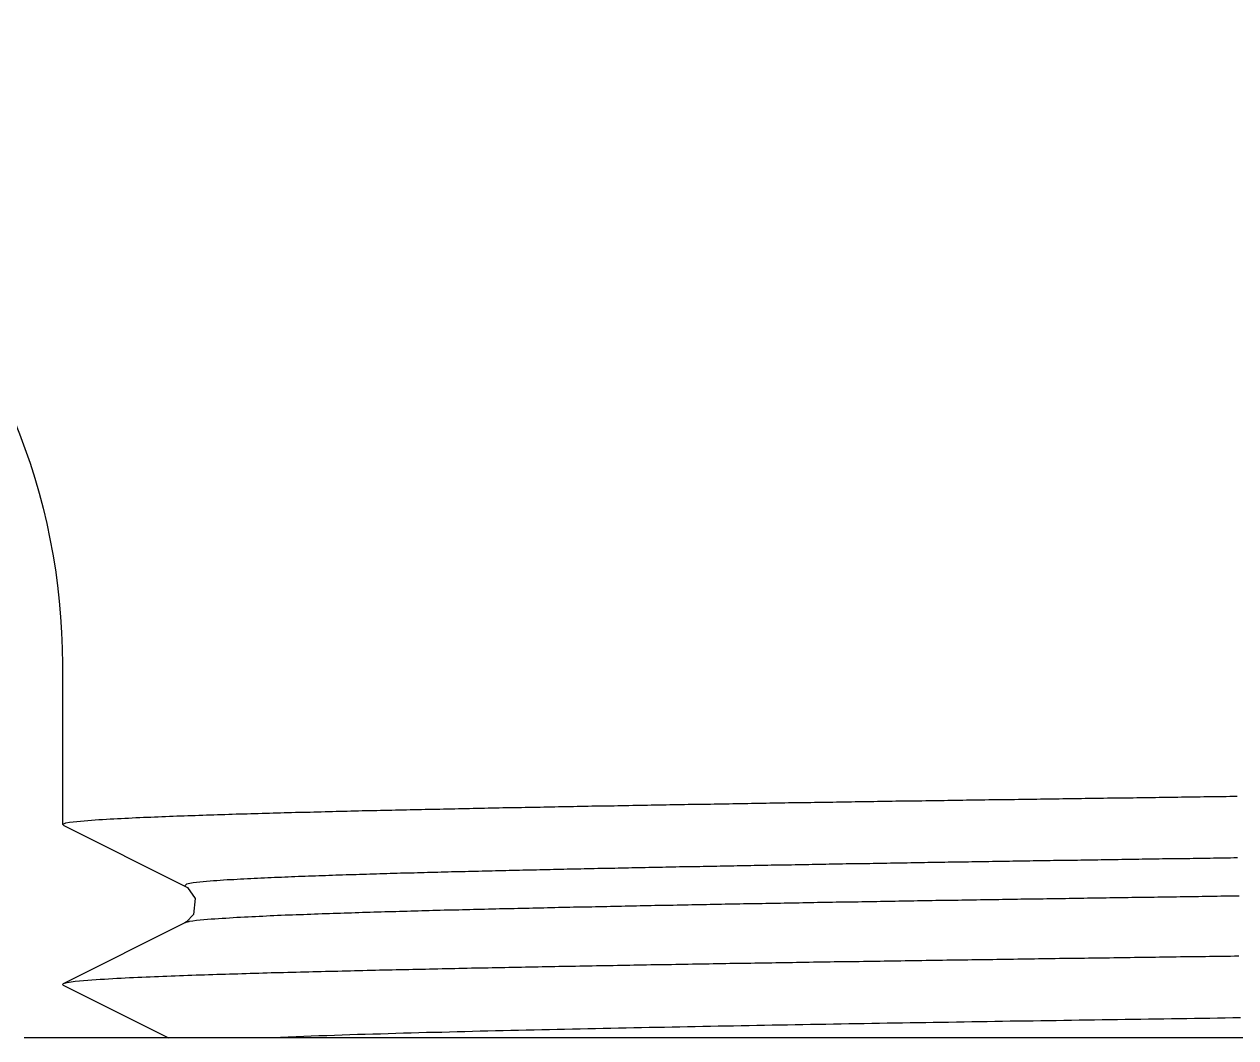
# Model space of a CAD drawing. Header units: millimetres. Extents: x 2213 to 82676, y 1050 to 28650.
# Drawn here: x 32462.43 to 32474.09, y 3436.93 to 3446.68 of the extents above; entities that cross this region are included whole.
import ezdxf

# ---------------------------------------------------------------- set-up
doc = ezdxf.new("R2010")
doc.units = ezdxf.units.MM
doc.header["$LTSCALE"] = 200
doc.linetypes.add('DASHED', pattern=[0.75, 0.5, -0.25])
doc.layers.add('A-FIX', color=5, linetype='Continuous')

# ---------------------------------------------------------------- blocks, each defined once
blk = doc.blocks.new('대변기 정면도')
at = {"linetype": 'Continuous'}
for p, q in [((15004.493, 31253.318), (15004.493, 31251.778)), ((15004.487, 31251.772), (15003.314, 31251.185)), ((15003.314, 31250.831), (15004.487, 31250.244)), ((15004.487, 31250.232), (15003.472, 31249.725)), ((15004.487, 31250.244), (15004.493, 31250.238)), ((15004.493, 31250.238), (15004.487, 31250.232)), ((14963.063, 31249.725), (15004.861, 31249.725))]:
    blk.add_line(p, q, dxfattribs=at)
for points in [[(15004.493, 31251.778), (15004.461, 31251.792), (15004.426, 31251.798), (15004.39, 31251.803), (15004.354, 31251.807), (15004.319, 31251.81), (15004.284, 31251.813), (15004.248, 31251.816), (15004.213, 31251.819), (15004.177, 31251.821), (15004.141, 31251.824), (15004.106, 31251.826), (15004.07, 31251.828), (15004.034, 31251.83), (15003.999, 31251.832), (15003.963, 31251.834), (15003.927, 31251.836), (15003.892, 31251.838), (15003.856, 31251.839), (15003.821, 31251.841), (15003.785, 31251.843), (15003.749, 31251.844), (15003.714, 31251.846), (15003.678, 31251.847), (15003.642, 31251.849), (15003.607, 31251.85), (15003.571, 31251.852), (15003.535, 31251.853), (15003.5, 31251.855), (15003.464, 31251.856), (15003.428, 31251.857), (15003.393, 31251.859), (15003.357, 31251.86), (15003.321, 31251.861), (15003.286, 31251.863), (15003.25, 31251.864), (15003.214, 31251.865), (15003.179, 31251.866), (15003.143, 31251.868), (15003.107, 31251.869), (15003.072, 31251.87), (15003.036, 31251.871), (15003, 31251.872), (15002.965, 31251.873), (15002.929, 31251.874), (15002.893, 31251.876), (15002.858, 31251.877), (15002.822, 31251.878), (15002.786, 31251.879), (15002.751, 31251.88), (15002.715, 31251.881), (15002.679, 31251.882), (15002.644, 31251.883), (15002.608, 31251.884), (15002.572, 31251.885), (15002.537, 31251.886), (15002.501, 31251.887), (15002.465, 31251.888), (15002.43, 31251.889), (15002.394, 31251.89), (15002.358, 31251.891), (15002.323, 31251.892), (15002.287, 31251.893), (15002.251, 31251.894), (15002.216, 31251.895), (15002.18, 31251.896), (15002.144, 31251.897), (15002.109, 31251.897), (15002.073, 31251.898), (15002.037, 31251.899), (15002.002, 31251.9), (15001.966, 31251.901), (15001.93, 31251.902), (15001.895, 31251.903), (15001.859, 31251.904), (15001.823, 31251.905), (15001.788, 31251.905), (15001.752, 31251.906), (15001.716, 31251.907), (15001.681, 31251.908), (15001.645, 31251.909), (15001.609, 31251.91), (15001.574, 31251.91), (15001.538, 31251.911), (15001.502, 31251.912), (15001.467, 31251.913), (15001.431, 31251.914), (15001.395, 31251.915), (15001.36, 31251.915), (15001.324, 31251.916), (15001.288, 31251.917), (15001.253, 31251.918), (15001.217, 31251.919), (15001.181, 31251.919), (15001.146, 31251.92), (15001.11, 31251.921), (15001.074, 31251.922), (15001.039, 31251.922), (15001.003, 31251.923), (15000.967, 31251.924), (15000.932, 31251.925), (15000.896, 31251.925), (15000.86, 31251.926), (15000.825, 31251.927), (15000.789, 31251.928), (15000.753, 31251.928), (15000.717, 31251.929), (15000.682, 31251.93), (15000.646, 31251.931), (15000.61, 31251.931), (15000.575, 31251.932), (15000.539, 31251.933), (15000.503, 31251.934), (15000.468, 31251.934), (15000.432, 31251.935), (15000.396, 31251.936), (15000.361, 31251.936), (15000.325, 31251.937), (15000.289, 31251.938), (15000.254, 31251.939), (15000.218, 31251.939), (15000.182, 31251.94), (15000.147, 31251.941), (15000.111, 31251.941), (15000.075, 31251.942), (15000.04, 31251.943), (15000.004, 31251.943), (14999.968, 31251.944), (14999.933, 31251.945), (14999.897, 31251.945), (14999.861, 31251.946), (14999.826, 31251.947), (14999.79, 31251.947), (14999.754, 31251.948), (14999.719, 31251.949), (14999.683, 31251.949), (14999.647, 31251.95), (14999.612, 31251.951), (14999.576, 31251.951), (14999.54, 31251.952), (14999.504, 31251.953), (14999.469, 31251.953), (14999.433, 31251.954), (14999.397, 31251.955), (14999.362, 31251.955), (14999.326, 31251.956), (14999.29, 31251.957), (14999.255, 31251.957), (14999.219, 31251.958), (14999.183, 31251.958), (14999.148, 31251.959), (14999.112, 31251.96), (14999.076, 31251.96), (14999.041, 31251.961), (14999.005, 31251.962), (14998.969, 31251.962), (14998.934, 31251.963), (14998.898, 31251.963), (14998.862, 31251.964), (14998.827, 31251.965), (14998.791, 31251.965), (14998.755, 31251.966), (14998.72, 31251.967), (14998.684, 31251.967), (14998.648, 31251.968), (14998.613, 31251.968), (14998.577, 31251.969), (14998.541, 31251.97), (14998.506, 31251.97), (14998.47, 31251.971), (14998.434, 31251.971), (14998.398, 31251.972), (14998.363, 31251.973), (14998.327, 31251.973), (14998.291, 31251.974), (14998.256, 31251.974), (14998.22, 31251.975), (14998.184, 31251.976), (14998.149, 31251.976), (14998.113, 31251.977), (14998.077, 31251.977), (14998.042, 31251.978), (14998.006, 31251.979), (14997.97, 31251.979), (14997.935, 31251.98), (14997.899, 31251.98), (14997.863, 31251.981), (14997.828, 31251.981), (14997.792, 31251.982), (14997.756, 31251.983), (14997.721, 31251.983), (14997.685, 31251.984), (14997.649, 31251.984), (14997.614, 31251.985), (14997.578, 31251.985), (14997.542, 31251.986), (14997.507, 31251.987), (14997.471, 31251.987), (14997.435, 31251.988), (14997.4, 31251.988), (14997.364, 31251.989), (14997.328, 31251.989), (14997.292, 31251.99), (14997.257, 31251.991), (14997.221, 31251.991), (14997.185, 31251.992), (14997.15, 31251.992), (14997.114, 31251.993), (14997.078, 31251.993), (14997.043, 31251.994), (14997.007, 31251.994), (14996.971, 31251.995), (14996.936, 31251.995), (14996.9, 31251.996), (14996.864, 31251.997), (14996.829, 31251.997), (14996.793, 31251.998), (14996.757, 31251.998), (14996.722, 31251.999), (14996.686, 31251.999), (14996.65, 31252), (14996.615, 31252), (14996.579, 31252.001), (14996.543, 31252.001), (14996.508, 31252.002), (14996.472, 31252.003), (14996.436, 31252.003), (14996.4, 31252.004), (14996.365, 31252.004), (14996.329, 31252.005), (14996.293, 31252.005), (14996.258, 31252.006), (14996.222, 31252.006), (14996.186, 31252.007), (14996.151, 31252.007), (14996.115, 31252.008), (14996.079, 31252.008), (14996.044, 31252.009), (14996.008, 31252.009), (14995.972, 31252.01), (14995.937, 31252.011), (14995.901, 31252.011), (14995.865, 31252.012), (14995.83, 31252.012), (14995.794, 31252.013), (14995.758, 31252.013), (14995.723, 31252.014), (14995.687, 31252.014), (14995.651, 31252.015), (14995.616, 31252.015), (14995.58, 31252.016), (14995.544, 31252.016), (14995.509, 31252.017), (14995.473, 31252.017), (14995.437, 31252.018), (14995.401, 31252.018), (14995.366, 31252.019), (14995.33, 31252.019), (14995.294, 31252.02), (14995.259, 31252.02), (14995.223, 31252.021), (14995.187, 31252.021), (14995.152, 31252.022), (14995.116, 31252.022), (14995.08, 31252.023), (14995.045, 31252.023), (14995.009, 31252.024), (14994.973, 31252.024), (14994.938, 31252.025), (14994.902, 31252.025), (14994.866, 31252.026), (14994.831, 31252.026), (14994.795, 31252.027), (14994.759, 31252.027), (14994.724, 31252.028), (14994.688, 31252.028), (14994.652, 31252.029), (14994.617, 31252.029), (14994.581, 31252.03), (14994.545, 31252.03), (14994.509, 31252.031), (14994.474, 31252.031), (14994.438, 31252.032), (14994.402, 31252.032), (14994.367, 31252.033), (14994.331, 31252.033), (14994.295, 31252.034), (14994.26, 31252.034), (14994.224, 31252.035), (14994.188, 31252.035), (14994.153, 31252.036), (14994.117, 31252.036), (14994.081, 31252.037), (14994.046, 31252.037), (14994.01, 31252.038), (14993.974, 31252.038), (14993.939, 31252.039), (14993.903, 31252.039), (14993.867, 31252.04), (14993.832, 31252.04), (14993.796, 31252.041), (14993.76, 31252.041), (14993.725, 31252.042), (14993.689, 31252.042), (14993.653, 31252.043), (14993.618, 31252.043), (14993.582, 31252.044), (14993.546, 31252.044), (14993.51, 31252.045), (14993.475, 31252.045), (14993.439, 31252.046), (14993.403, 31252.046), (14993.368, 31252.047), (14993.332, 31252.047), (14993.296, 31252.047), (14993.261, 31252.048), (14993.225, 31252.048), (14993.189, 31252.049)], [(15003.314, 31251.185), (15003.289, 31251.17), (15003.216, 31251.065), (15003.233, 31250.911), (15003.298, 31250.84), (15003.314, 31250.83)], [(15003.274, 31250.842), (15003.274, 31250.842), (15003.275, 31250.841), (15003.275, 31250.841), (15003.275, 31250.841), (15003.275, 31250.841), (15003.276, 31250.841), (15003.276, 31250.841), (15003.276, 31250.841), (15003.276, 31250.841), (15003.277, 31250.841), (15003.277, 31250.841), (15003.277, 31250.841), (15003.277, 31250.841), (15003.278, 31250.841), (15003.278, 31250.841), (15003.278, 31250.841), (15003.278, 31250.841), (15003.279, 31250.841), (15003.279, 31250.841), (15003.279, 31250.841), (15003.279, 31250.841), (15003.28, 31250.84), (15003.28, 31250.84), (15003.28, 31250.84), (15003.281, 31250.84), (15003.281, 31250.84), (15003.281, 31250.84), (15003.281, 31250.84), (15003.282, 31250.84), (15003.282, 31250.84), (15003.282, 31250.84), (15003.282, 31250.84), (15003.283, 31250.84), (15003.283, 31250.84), (15003.283, 31250.84), (15003.283, 31250.84), (15003.284, 31250.84), (15003.284, 31250.84), (15003.284, 31250.84), (15003.284, 31250.84), (15003.285, 31250.839), (15003.285, 31250.839), (15003.285, 31250.839), (15003.285, 31250.839), (15003.286, 31250.839), (15003.286, 31250.839), (15003.286, 31250.839), (15003.286, 31250.839), (15003.287, 31250.839), (15003.287, 31250.839), (15003.287, 31250.839), (15003.287, 31250.839), (15003.288, 31250.839), (15003.288, 31250.839), (15003.288, 31250.839), (15003.288, 31250.839), (15003.289, 31250.839), (15003.289, 31250.839), (15003.289, 31250.839), (15003.289, 31250.838), (15003.29, 31250.838), (15003.29, 31250.838), (15003.29, 31250.838), (15003.29, 31250.838), (15003.291, 31250.838), (15003.291, 31250.838), (15003.291, 31250.838), (15003.291, 31250.838), (15003.292, 31250.838), (15003.292, 31250.838), (15003.292, 31250.838), (15003.293, 31250.838), (15003.293, 31250.838), (15003.293, 31250.838), (15003.293, 31250.838), (15003.294, 31250.838), (15003.294, 31250.838), (15003.294, 31250.837), (15003.294, 31250.837), (15003.295, 31250.837), (15003.295, 31250.837), (15003.295, 31250.837), (15003.295, 31250.837), (15003.296, 31250.837), (15003.296, 31250.837), (15003.296, 31250.837), (15003.296, 31250.837), (15003.297, 31250.837), (15003.297, 31250.837), (15003.297, 31250.837), (15003.297, 31250.837), (15003.298, 31250.837), (15003.298, 31250.837), (15003.298, 31250.836), (15003.298, 31250.836), (15003.299, 31250.836), (15003.299, 31250.836), (15003.299, 31250.836), (15003.299, 31250.836), (15003.3, 31250.836), (15003.3, 31250.836), (15003.3, 31250.836), (15003.3, 31250.836), (15003.301, 31250.836), (15003.301, 31250.836), (15003.301, 31250.836), (15003.301, 31250.836), (15003.302, 31250.836), (15003.302, 31250.835), (15003.302, 31250.835), (15003.302, 31250.835), (15003.303, 31250.835), (15003.303, 31250.835), (15003.303, 31250.835), (15003.303, 31250.835), (15003.304, 31250.835), (15003.304, 31250.835), (15003.304, 31250.835), (15003.304, 31250.835), (15003.305, 31250.835), (15003.305, 31250.835), (15003.305, 31250.834), (15003.305, 31250.834), (15003.306, 31250.834), (15003.306, 31250.834), (15003.306, 31250.834), (15003.306, 31250.834), (15003.307, 31250.834), (15003.307, 31250.834), (15003.307, 31250.834), (15003.307, 31250.834), (15003.308, 31250.834), (15003.308, 31250.834), (15003.308, 31250.833), (15003.308, 31250.833), (15003.309, 31250.833), (15003.309, 31250.833), (15003.309, 31250.833), (15003.309, 31250.833), (15003.31, 31250.833), (15003.31, 31250.833), (15003.31, 31250.833), (15003.31, 31250.833), (15003.31, 31250.832), (15003.311, 31250.832), (15003.311, 31250.832), (15003.311, 31250.832), (15003.311, 31250.832), (15003.312, 31250.832), (15003.312, 31250.832), (15003.312, 31250.832), (15003.312, 31250.832), (15003.313, 31250.832), (15003.313, 31250.831), (15003.313, 31250.831), (15003.313, 31250.831), (15003.314, 31250.831), (15003.314, 31250.831), (15003.314, 31250.831)]]:
    blk.add_lwpolyline(points, dxfattribs=at)
at = {"linetype": 'DASHED'}
for points in [[(14993.187, 31251.455), (14993.22, 31251.455), (14993.252, 31251.454), (14993.285, 31251.454), (14993.318, 31251.453), (14993.351, 31251.453), (14993.383, 31251.452), (14993.416, 31251.452), (14993.449, 31251.451), (14993.482, 31251.451), (14993.514, 31251.45), (14993.547, 31251.45), (14993.58, 31251.449), (14993.613, 31251.449), (14993.645, 31251.448), (14993.678, 31251.448), (14993.711, 31251.448), (14993.744, 31251.447), (14993.776, 31251.447), (14993.809, 31251.446), (14993.842, 31251.446), (14993.875, 31251.445), (14993.907, 31251.445), (14993.94, 31251.444), (14993.973, 31251.444), (14994.006, 31251.443), (14994.038, 31251.443), (14994.071, 31251.442), (14994.104, 31251.442), (14994.136, 31251.441), (14994.169, 31251.441), (14994.202, 31251.44), (14994.235, 31251.44), (14994.267, 31251.439), (14994.3, 31251.439), (14994.333, 31251.438), (14994.366, 31251.438), (14994.398, 31251.437), (14994.431, 31251.437), (14994.464, 31251.436), (14994.497, 31251.436), (14994.529, 31251.435), (14994.562, 31251.435), (14994.595, 31251.434), (14994.628, 31251.434), (14994.66, 31251.433), (14994.693, 31251.433), (14994.726, 31251.432), (14994.759, 31251.432), (14994.791, 31251.431), (14994.824, 31251.431), (14994.857, 31251.43), (14994.889, 31251.43), (14994.922, 31251.429), (14994.955, 31251.429), (14994.988, 31251.428), (14995.02, 31251.428), (14995.053, 31251.427), (14995.086, 31251.427), (14995.119, 31251.426), (14995.151, 31251.426), (14995.184, 31251.425), (14995.217, 31251.425), (14995.25, 31251.424), (14995.282, 31251.424), (14995.315, 31251.423), (14995.348, 31251.423), (14995.381, 31251.422), (14995.413, 31251.422), (14995.446, 31251.421), (14995.479, 31251.421), (14995.512, 31251.42), (14995.544, 31251.42), (14995.577, 31251.419), (14995.61, 31251.419), (14995.642, 31251.418), (14995.675, 31251.418), (14995.708, 31251.417), (14995.741, 31251.417), (14995.773, 31251.416), (14995.806, 31251.416), (14995.839, 31251.415), (14995.872, 31251.414), (14995.904, 31251.414), (14995.937, 31251.413), (14995.97, 31251.413), (14996.003, 31251.412), (14996.035, 31251.412), (14996.068, 31251.411), (14996.101, 31251.411), (14996.134, 31251.41), (14996.166, 31251.41), (14996.199, 31251.409), (14996.232, 31251.409), (14996.264, 31251.408), (14996.297, 31251.408), (14996.33, 31251.407), (14996.363, 31251.406), (14996.395, 31251.406), (14996.428, 31251.405), (14996.461, 31251.405), (14996.494, 31251.404), (14996.526, 31251.404), (14996.559, 31251.403), (14996.592, 31251.403), (14996.625, 31251.402), (14996.657, 31251.402), (14996.69, 31251.401), (14996.723, 31251.4), (14996.756, 31251.4), (14996.788, 31251.399), (14996.821, 31251.399), (14996.854, 31251.398), (14996.887, 31251.398), (14996.919, 31251.397), (14996.952, 31251.397), (14996.985, 31251.396), (14997.017, 31251.395), (14997.05, 31251.395), (14997.083, 31251.394), (14997.116, 31251.394), (14997.148, 31251.393), (14997.181, 31251.393), (14997.214, 31251.392), (14997.247, 31251.392), (14997.279, 31251.391), (14997.312, 31251.39), (14997.345, 31251.39), (14997.378, 31251.389), (14997.41, 31251.389), (14997.443, 31251.388), (14997.476, 31251.387), (14997.509, 31251.387), (14997.541, 31251.386), (14997.574, 31251.386), (14997.607, 31251.385), (14997.639, 31251.385), (14997.672, 31251.384), (14997.705, 31251.383), (14997.738, 31251.383), (14997.77, 31251.382), (14997.803, 31251.382), (14997.836, 31251.381), (14997.869, 31251.38), (14997.901, 31251.38), (14997.934, 31251.379), (14997.967, 31251.379), (14998, 31251.378), (14998.032, 31251.377), (14998.065, 31251.377), (14998.098, 31251.376), (14998.131, 31251.376), (14998.163, 31251.375), (14998.196, 31251.374), (14998.229, 31251.374), (14998.262, 31251.373), (14998.294, 31251.373), (14998.327, 31251.372), (14998.36, 31251.371), (14998.392, 31251.371), (14998.425, 31251.37), (14998.458, 31251.369), (14998.491, 31251.369), (14998.523, 31251.368), (14998.556, 31251.368), (14998.589, 31251.367), (14998.622, 31251.366), (14998.654, 31251.366), (14998.687, 31251.365), (14998.72, 31251.364), (14998.753, 31251.364), (14998.785, 31251.363), (14998.818, 31251.362), (14998.851, 31251.362), (14998.884, 31251.361), (14998.916, 31251.361), (14998.949, 31251.36), (14998.982, 31251.359), (14999.014, 31251.359), (14999.047, 31251.358), (14999.08, 31251.357), (14999.113, 31251.357), (14999.145, 31251.356), (14999.178, 31251.355), (14999.211, 31251.355), (14999.244, 31251.354), (14999.276, 31251.353), (14999.309, 31251.353), (14999.342, 31251.352), (14999.375, 31251.351), (14999.407, 31251.35), (14999.44, 31251.35), (14999.473, 31251.349), (14999.505, 31251.348), (14999.538, 31251.348), (14999.571, 31251.347), (14999.604, 31251.346), (14999.636, 31251.346), (14999.669, 31251.345), (14999.702, 31251.344), (14999.735, 31251.343), (14999.767, 31251.343), (14999.8, 31251.342), (14999.833, 31251.341), (14999.866, 31251.341), (14999.898, 31251.34), (14999.931, 31251.339), (14999.964, 31251.338), (14999.997, 31251.338), (15000.029, 31251.337), (15000.062, 31251.336), (15000.095, 31251.335), (15000.127, 31251.335), (15000.16, 31251.334), (15000.193, 31251.333), (15000.226, 31251.332), (15000.258, 31251.332), (15000.291, 31251.331), (15000.324, 31251.33), (15000.357, 31251.329), (15000.389, 31251.329), (15000.422, 31251.328), (15000.455, 31251.327), (15000.488, 31251.326), (15000.52, 31251.325), (15000.553, 31251.325), (15000.586, 31251.324), (15000.618, 31251.323), (15000.651, 31251.322), (15000.684, 31251.321), (15000.717, 31251.32), (15000.749, 31251.32), (15000.782, 31251.319), (15000.815, 31251.318), (15000.848, 31251.317), (15000.88, 31251.316), (15000.913, 31251.315), (15000.946, 31251.315), (15000.979, 31251.314), (15001.011, 31251.313), (15001.044, 31251.312), (15001.077, 31251.311), (15001.109, 31251.31), (15001.142, 31251.309), (15001.175, 31251.308), (15001.208, 31251.307), (15001.24, 31251.307), (15001.273, 31251.306), (15001.306, 31251.305), (15001.339, 31251.304), (15001.371, 31251.303), (15001.404, 31251.302), (15001.437, 31251.301), (15001.469, 31251.3), (15001.502, 31251.299), (15001.535, 31251.298), (15001.568, 31251.297), (15001.6, 31251.296), (15001.633, 31251.295), (15001.666, 31251.294), (15001.699, 31251.293), (15001.731, 31251.292), (15001.764, 31251.291), (15001.797, 31251.29), (15001.829, 31251.289), (15001.862, 31251.288), (15001.895, 31251.287), (15001.928, 31251.285), (15001.96, 31251.284), (15001.993, 31251.283), (15002.026, 31251.282), (15002.059, 31251.281), (15002.091, 31251.28), (15002.124, 31251.279), (15002.157, 31251.277), (15002.189, 31251.276), (15002.222, 31251.275), (15002.255, 31251.274), (15002.288, 31251.272), (15002.32, 31251.271), (15002.353, 31251.27), (15002.386, 31251.268), (15002.418, 31251.267), (15002.451, 31251.266), (15002.484, 31251.264), (15002.517, 31251.263), (15002.549, 31251.261), (15002.582, 31251.26), (15002.615, 31251.258), (15002.647, 31251.257), (15002.68, 31251.255), (15002.713, 31251.253), (15002.746, 31251.252), (15002.778, 31251.25), (15002.811, 31251.248), (15002.844, 31251.246), (15002.876, 31251.244), (15002.909, 31251.243), (15002.942, 31251.24), (15002.974, 31251.238), (15003.007, 31251.236), (15003.04, 31251.234), (15003.072, 31251.231), (15003.105, 31251.228), (15003.138, 31251.226), (15003.17, 31251.222), (15003.203, 31251.219), (15003.235, 31251.215), (15003.268, 31251.21), (15003.299, 31251.203), (15003.314, 31251.186)], [(14993.169, 31251.088), (14993.205, 31251.088), (14993.24, 31251.087), (14993.276, 31251.087), (14993.311, 31251.086), (14993.347, 31251.086), (14993.382, 31251.085), (14993.418, 31251.085), (14993.454, 31251.084), (14993.489, 31251.083), (14993.525, 31251.083), (14993.56, 31251.082), (14993.596, 31251.082), (14993.632, 31251.081), (14993.667, 31251.081), (14993.703, 31251.08), (14993.738, 31251.08), (14993.774, 31251.079), (14993.81, 31251.079), (14993.845, 31251.078), (14993.881, 31251.078), (14993.916, 31251.077), (14993.952, 31251.077), (14993.988, 31251.076), (14994.023, 31251.076), (14994.059, 31251.075), (14994.094, 31251.075), (14994.13, 31251.074), (14994.166, 31251.074), (14994.201, 31251.073), (14994.237, 31251.072), (14994.272, 31251.072), (14994.308, 31251.071), (14994.343, 31251.071), (14994.379, 31251.07), (14994.415, 31251.07), (14994.45, 31251.069), (14994.486, 31251.069), (14994.521, 31251.068), (14994.557, 31251.068), (14994.593, 31251.067), (14994.628, 31251.067), (14994.664, 31251.066), (14994.699, 31251.065), (14994.735, 31251.065), (14994.771, 31251.064), (14994.806, 31251.064), (14994.842, 31251.063), (14994.877, 31251.063), (14994.913, 31251.062), (14994.949, 31251.062), (14994.984, 31251.061), (14995.02, 31251.061), (14995.055, 31251.06), (14995.091, 31251.059), (14995.127, 31251.059), (14995.162, 31251.058), (14995.198, 31251.058), (14995.233, 31251.057), (14995.269, 31251.057), (14995.304, 31251.056), (14995.34, 31251.056), (14995.376, 31251.055), (14995.411, 31251.054), (14995.447, 31251.054), (14995.482, 31251.053), (14995.518, 31251.053), (14995.554, 31251.052), (14995.589, 31251.052), (14995.625, 31251.051), (14995.66, 31251.051), (14995.696, 31251.05), (14995.732, 31251.049), (14995.767, 31251.049), (14995.803, 31251.048), (14995.838, 31251.048), (14995.874, 31251.047), (14995.91, 31251.047), (14995.945, 31251.046), (14995.981, 31251.045), (14996.016, 31251.045), (14996.052, 31251.044), (14996.088, 31251.044), (14996.123, 31251.043), (14996.159, 31251.043), (14996.194, 31251.042), (14996.23, 31251.041), (14996.265, 31251.041), (14996.301, 31251.04), (14996.337, 31251.04), (14996.372, 31251.039), (14996.408, 31251.038), (14996.443, 31251.038), (14996.479, 31251.037), (14996.515, 31251.037), (14996.55, 31251.036), (14996.586, 31251.035), (14996.621, 31251.035), (14996.657, 31251.034), (14996.693, 31251.034), (14996.728, 31251.033), (14996.764, 31251.033), (14996.799, 31251.032), (14996.835, 31251.031), (14996.871, 31251.031), (14996.906, 31251.03), (14996.942, 31251.029), (14996.977, 31251.029), (14997.013, 31251.028), (14997.049, 31251.028), (14997.084, 31251.027), (14997.12, 31251.026), (14997.155, 31251.026), (14997.191, 31251.025), (14997.226, 31251.025), (14997.262, 31251.024), (14997.298, 31251.023), (14997.333, 31251.023), (14997.369, 31251.022), (14997.404, 31251.021), (14997.44, 31251.021), (14997.476, 31251.02), (14997.511, 31251.02), (14997.547, 31251.019), (14997.582, 31251.018), (14997.618, 31251.018), (14997.654, 31251.017), (14997.689, 31251.016), (14997.725, 31251.016), (14997.76, 31251.015), (14997.796, 31251.015), (14997.832, 31251.014), (14997.867, 31251.013), (14997.903, 31251.013), (14997.938, 31251.012), (14997.974, 31251.011), (14998.009, 31251.011), (14998.045, 31251.01), (14998.081, 31251.009), (14998.116, 31251.009), (14998.152, 31251.008), (14998.187, 31251.007), (14998.223, 31251.007), (14998.259, 31251.006), (14998.294, 31251.005), (14998.33, 31251.005), (14998.365, 31251.004), (14998.401, 31251.003), (14998.437, 31251.003), (14998.472, 31251.002), (14998.508, 31251.001), (14998.543, 31251.001), (14998.579, 31251), (14998.615, 31250.999), (14998.65, 31250.999), (14998.686, 31250.998), (14998.721, 31250.997), (14998.757, 31250.996), (14998.792, 31250.996), (14998.828, 31250.995), (14998.864, 31250.994), (14998.899, 31250.994), (14998.935, 31250.993), (14998.97, 31250.992), (14999.006, 31250.991), (14999.042, 31250.991), (14999.077, 31250.99), (14999.113, 31250.989), (14999.148, 31250.989), (14999.184, 31250.988), (14999.22, 31250.987), (14999.255, 31250.986), (14999.291, 31250.986), (14999.326, 31250.985), (14999.362, 31250.984), (14999.397, 31250.983), (14999.433, 31250.983), (14999.469, 31250.982), (14999.504, 31250.981), (14999.54, 31250.98), (14999.575, 31250.98), (14999.611, 31250.979), (14999.647, 31250.978), (14999.682, 31250.977), (14999.718, 31250.977), (14999.753, 31250.976), (14999.789, 31250.975), (14999.825, 31250.974), (14999.86, 31250.973), (14999.896, 31250.973), (14999.931, 31250.972), (14999.967, 31250.971), (15000.002, 31250.97), (15000.038, 31250.969), (15000.074, 31250.969), (15000.109, 31250.968), (15000.145, 31250.967), (15000.18, 31250.966), (15000.216, 31250.965), (15000.252, 31250.965), (15000.287, 31250.964), (15000.323, 31250.963), (15000.358, 31250.962), (15000.394, 31250.961), (15000.43, 31250.96), (15000.465, 31250.959), (15000.501, 31250.959), (15000.536, 31250.958), (15000.572, 31250.957), (15000.607, 31250.956), (15000.643, 31250.955), (15000.679, 31250.954), (15000.714, 31250.953), (15000.75, 31250.952), (15000.785, 31250.951), (15000.821, 31250.951), (15000.857, 31250.95), (15000.892, 31250.949), (15000.928, 31250.948), (15000.963, 31250.947), (15000.999, 31250.946), (15001.035, 31250.945), (15001.07, 31250.944), (15001.106, 31250.943), (15001.141, 31250.942), (15001.177, 31250.941), (15001.212, 31250.94), (15001.248, 31250.939), (15001.284, 31250.938), (15001.319, 31250.937), (15001.355, 31250.936), (15001.39, 31250.935), (15001.426, 31250.934), (15001.461, 31250.933), (15001.497, 31250.932), (15001.533, 31250.931), (15001.568, 31250.93), (15001.604, 31250.929), (15001.639, 31250.927), (15001.675, 31250.926), (15001.711, 31250.925), (15001.746, 31250.924), (15001.782, 31250.923), (15001.817, 31250.922), (15001.853, 31250.921), (15001.888, 31250.919), (15001.924, 31250.918), (15001.96, 31250.917), (15001.995, 31250.916), (15002.031, 31250.915), (15002.066, 31250.913), (15002.102, 31250.912), (15002.137, 31250.911), (15002.173, 31250.909), (15002.209, 31250.908), (15002.244, 31250.907), (15002.28, 31250.906), (15002.315, 31250.904), (15002.351, 31250.903), (15002.387, 31250.901), (15002.422, 31250.9), (15002.458, 31250.898), (15002.493, 31250.897), (15002.529, 31250.895), (15002.564, 31250.893), (15002.6, 31250.892), (15002.635, 31250.89), (15002.671, 31250.888), (15002.706, 31250.886), (15002.742, 31250.884), (15002.778, 31250.883), (15002.813, 31250.881), (15002.849, 31250.878), (15002.884, 31250.876), (15002.92, 31250.874), (15002.955, 31250.872), (15002.991, 31250.87), (15003.026, 31250.867), (15003.062, 31250.865), (15003.097, 31250.862), (15003.133, 31250.859), (15003.168, 31250.856), (15003.204, 31250.852), (15003.239, 31250.847), (15003.274, 31250.842)], [(14993.173, 31250.509), (14993.213, 31250.509), (14993.253, 31250.508), (14993.294, 31250.508), (14993.334, 31250.507), (14993.374, 31250.507), (14993.414, 31250.506), (14993.454, 31250.506), (14993.494, 31250.505), (14993.534, 31250.504), (14993.575, 31250.504), (14993.615, 31250.503), (14993.655, 31250.503), (14993.695, 31250.502), (14993.735, 31250.502), (14993.775, 31250.501), (14993.815, 31250.501), (14993.855, 31250.5), (14993.896, 31250.5), (14993.936, 31250.499), (14993.976, 31250.498), (14994.016, 31250.498), (14994.056, 31250.497), (14994.096, 31250.497), (14994.136, 31250.496), (14994.177, 31250.496), (14994.217, 31250.495), (14994.257, 31250.495), (14994.297, 31250.494), (14994.337, 31250.493), (14994.377, 31250.493), (14994.417, 31250.492), (14994.458, 31250.492), (14994.498, 31250.491), (14994.538, 31250.491), (14994.578, 31250.49), (14994.618, 31250.49), (14994.658, 31250.489), (14994.698, 31250.488), (14994.738, 31250.488), (14994.779, 31250.487), (14994.819, 31250.487), (14994.859, 31250.486), (14994.899, 31250.486), (14994.939, 31250.485), (14994.979, 31250.484), (14995.019, 31250.484), (14995.06, 31250.483), (14995.1, 31250.483), (14995.14, 31250.482), (14995.18, 31250.482), (14995.22, 31250.481), (14995.26, 31250.481), (14995.3, 31250.48), (14995.341, 31250.479), (14995.381, 31250.479), (14995.421, 31250.478), (14995.461, 31250.478), (14995.501, 31250.477), (14995.541, 31250.476), (14995.581, 31250.476), (14995.621, 31250.475), (14995.662, 31250.475), (14995.702, 31250.474), (14995.742, 31250.474), (14995.782, 31250.473), (14995.822, 31250.472), (14995.862, 31250.472), (14995.902, 31250.471), (14995.943, 31250.471), (14995.983, 31250.47), (14996.023, 31250.469), (14996.063, 31250.469), (14996.103, 31250.468), (14996.143, 31250.468), (14996.183, 31250.467), (14996.223, 31250.466), (14996.264, 31250.466), (14996.304, 31250.465), (14996.344, 31250.465), (14996.384, 31250.464), (14996.424, 31250.463), (14996.464, 31250.463), (14996.504, 31250.462), (14996.545, 31250.462), (14996.585, 31250.461), (14996.625, 31250.46), (14996.665, 31250.46), (14996.705, 31250.459), (14996.745, 31250.459), (14996.785, 31250.458), (14996.826, 31250.457), (14996.866, 31250.457), (14996.906, 31250.456), (14996.946, 31250.456), (14996.986, 31250.455), (14997.026, 31250.454), (14997.066, 31250.454), (14997.106, 31250.453), (14997.147, 31250.452), (14997.187, 31250.452), (14997.227, 31250.451), (14997.267, 31250.451), (14997.307, 31250.45), (14997.347, 31250.449), (14997.387, 31250.449), (14997.428, 31250.448), (14997.468, 31250.447), (14997.508, 31250.447), (14997.548, 31250.446), (14997.588, 31250.445), (14997.628, 31250.445), (14997.668, 31250.444), (14997.708, 31250.444), (14997.749, 31250.443), (14997.789, 31250.442), (14997.829, 31250.442), (14997.869, 31250.441), (14997.909, 31250.44), (14997.949, 31250.44), (14997.989, 31250.439), (14998.03, 31250.438), (14998.07, 31250.438), (14998.11, 31250.437), (14998.15, 31250.436), (14998.19, 31250.436), (14998.23, 31250.435), (14998.27, 31250.434), (14998.31, 31250.434), (14998.351, 31250.433), (14998.391, 31250.432), (14998.431, 31250.432), (14998.471, 31250.431), (14998.511, 31250.43), (14998.551, 31250.43), (14998.591, 31250.429), (14998.632, 31250.428), (14998.672, 31250.428), (14998.712, 31250.427), (14998.752, 31250.426), (14998.792, 31250.425), (14998.832, 31250.425), (14998.872, 31250.424), (14998.912, 31250.423), (14998.953, 31250.423), (14998.993, 31250.422), (14999.033, 31250.421), (14999.073, 31250.421), (14999.113, 31250.42), (14999.153, 31250.419), (14999.193, 31250.418), (14999.234, 31250.418), (14999.274, 31250.417), (14999.314, 31250.416), (14999.354, 31250.416), (14999.394, 31250.415), (14999.434, 31250.414), (14999.474, 31250.413), (14999.514, 31250.413), (14999.555, 31250.412), (14999.595, 31250.411), (14999.635, 31250.41), (14999.675, 31250.41), (14999.715, 31250.409), (14999.755, 31250.408), (14999.795, 31250.407), (14999.836, 31250.407), (14999.876, 31250.406), (14999.916, 31250.405), (14999.956, 31250.404), (14999.996, 31250.404), (15000.036, 31250.403), (15000.076, 31250.402), (15000.116, 31250.401), (15000.157, 31250.401), (15000.197, 31250.4), (15000.237, 31250.399), (15000.277, 31250.398), (15000.317, 31250.397), (15000.357, 31250.397), (15000.397, 31250.396), (15000.438, 31250.395), (15000.478, 31250.394), (15000.518, 31250.393), (15000.558, 31250.393), (15000.598, 31250.392), (15000.638, 31250.391), (15000.678, 31250.39), (15000.718, 31250.389), (15000.759, 31250.389), (15000.799, 31250.388), (15000.839, 31250.387), (15000.879, 31250.386), (15000.919, 31250.385), (15000.959, 31250.384), (15000.999, 31250.383), (15001.039, 31250.383), (15001.08, 31250.382), (15001.12, 31250.381), (15001.16, 31250.38), (15001.2, 31250.379), (15001.24, 31250.378), (15001.28, 31250.377), (15001.32, 31250.376), (15001.361, 31250.376), (15001.401, 31250.375), (15001.441, 31250.374), (15001.481, 31250.373), (15001.521, 31250.372), (15001.561, 31250.371), (15001.601, 31250.37), (15001.641, 31250.369), (15001.682, 31250.368), (15001.722, 31250.367), (15001.762, 31250.366), (15001.802, 31250.365), (15001.842, 31250.364), (15001.882, 31250.363), (15001.922, 31250.362), (15001.962, 31250.361), (15002.003, 31250.36), (15002.043, 31250.359), (15002.083, 31250.358), (15002.123, 31250.357), (15002.163, 31250.356), (15002.203, 31250.355), (15002.243, 31250.354), (15002.283, 31250.353), (15002.324, 31250.352), (15002.364, 31250.351), (15002.404, 31250.35), (15002.444, 31250.349), (15002.484, 31250.348), (15002.524, 31250.347), (15002.564, 31250.345), (15002.604, 31250.344), (15002.645, 31250.343), (15002.685, 31250.342), (15002.725, 31250.341), (15002.765, 31250.34), (15002.805, 31250.338), (15002.845, 31250.337), (15002.885, 31250.336), (15002.925, 31250.335), (15002.966, 31250.333), (15003.006, 31250.332), (15003.046, 31250.331), (15003.086, 31250.33), (15003.126, 31250.328), (15003.166, 31250.327), (15003.206, 31250.326), (15003.246, 31250.324), (15003.286, 31250.323), (15003.327, 31250.321), (15003.367, 31250.32), (15003.407, 31250.318), (15003.447, 31250.317), (15003.487, 31250.315), (15003.527, 31250.314), (15003.567, 31250.312), (15003.607, 31250.311), (15003.648, 31250.309), (15003.688, 31250.307), (15003.728, 31250.306), (15003.768, 31250.304), (15003.808, 31250.302), (15003.848, 31250.3), (15003.888, 31250.298), (15003.928, 31250.296), (15003.968, 31250.294), (15004.008, 31250.292), (15004.048, 31250.289), (15004.088, 31250.287), (15004.128, 31250.284), (15004.169, 31250.282), (15004.209, 31250.279), (15004.249, 31250.276), (15004.289, 31250.273), (15004.329, 31250.27), (15004.369, 31250.265), (15004.408, 31250.26), (15004.448, 31250.254), (15004.487, 31250.244)], [(14993.157, 31249.916), (14993.23, 31249.915), (14993.304, 31249.914), (14993.378, 31249.912), (14993.452, 31249.911), (14993.526, 31249.91), (14993.6, 31249.909), (14993.674, 31249.908), (14993.748, 31249.907), (14993.822, 31249.906), (14993.896, 31249.905), (14993.969, 31249.904), (14994.043, 31249.903), (14994.117, 31249.902), (14994.191, 31249.901), (14994.265, 31249.899), (14994.339, 31249.898), (14994.413, 31249.897), (14994.487, 31249.896), (14994.561, 31249.895), (14994.635, 31249.894), (14994.708, 31249.893), (14994.782, 31249.892), (14994.856, 31249.891), (14994.93, 31249.889), (14995.004, 31249.888), (14995.078, 31249.887), (14995.152, 31249.886), (14995.226, 31249.885), (14995.3, 31249.884), (14995.374, 31249.883), (14995.447, 31249.882), (14995.521, 31249.88), (14995.595, 31249.879), (14995.669, 31249.878), (14995.743, 31249.877), (14995.817, 31249.876), (14995.891, 31249.875), (14995.965, 31249.873), (14996.039, 31249.872), (14996.113, 31249.871), (14996.186, 31249.87), (14996.26, 31249.869), (14996.334, 31249.867), (14996.408, 31249.866), (14996.482, 31249.865), (14996.556, 31249.864), (14996.63, 31249.863), (14996.704, 31249.861), (14996.778, 31249.86), (14996.852, 31249.859), (14996.925, 31249.858), (14996.999, 31249.856), (14997.073, 31249.855), (14997.147, 31249.854), (14997.221, 31249.852), (14997.295, 31249.851), (14997.369, 31249.85), (14997.443, 31249.849), (14997.517, 31249.847), (14997.59, 31249.846), (14997.664, 31249.845), (14997.738, 31249.843), (14997.812, 31249.842), (14997.886, 31249.841), (14997.96, 31249.839), (14998.034, 31249.838), (14998.108, 31249.837), (14998.182, 31249.835), (14998.256, 31249.834), (14998.329, 31249.832), (14998.403, 31249.831), (14998.477, 31249.829), (14998.551, 31249.828), (14998.625, 31249.827), (14998.699, 31249.825), (14998.773, 31249.824), (14998.847, 31249.822), (14998.921, 31249.821), (14998.994, 31249.819), (14999.068, 31249.818), (14999.142, 31249.816), (14999.216, 31249.815), (14999.29, 31249.813), (14999.364, 31249.812), (14999.438, 31249.81), (14999.512, 31249.808), (14999.586, 31249.807), (14999.66, 31249.805), (14999.733, 31249.804), (14999.807, 31249.802), (14999.881, 31249.8), (14999.955, 31249.799), (15000.029, 31249.797), (15000.103, 31249.795), (15000.177, 31249.794), (15000.251, 31249.792), (15000.325, 31249.79), (15000.398, 31249.788), (15000.472, 31249.787), (15000.546, 31249.785), (15000.62, 31249.783), (15000.694, 31249.781), (15000.768, 31249.779), (15000.842, 31249.777), (15000.916, 31249.775), (15000.989, 31249.774), (15001.063, 31249.772), (15001.137, 31249.77), (15001.211, 31249.768), (15001.285, 31249.765), (15001.359, 31249.763), (15001.433, 31249.761), (15001.507, 31249.759), (15001.581, 31249.757), (15001.654, 31249.755), (15001.728, 31249.752), (15001.802, 31249.75), (15001.876, 31249.748), (15001.95, 31249.745), (15002.024, 31249.742), (15002.098, 31249.74), (15002.171, 31249.737), (15002.245, 31249.734), (15002.319, 31249.731), (15002.393, 31249.728), (15002.467, 31249.725)]]:
    blk.add_lwpolyline(points, dxfattribs=at)
at = {"linetype": 'Continuous'}
blk.add_arc((15010.652, 31253.318), 6.159, 89.9994, 180.0007, dxfattribs=at)

msp = doc.modelspace()

# ---------------------------------------------------------------- block references
at = {"layer": 'A-FIX', "xscale": -1}
msp.add_blockref('대변기 정면도', (47467.29, -27812.796), dxfattribs=at)

doc.saveas('drawing.dxf')
